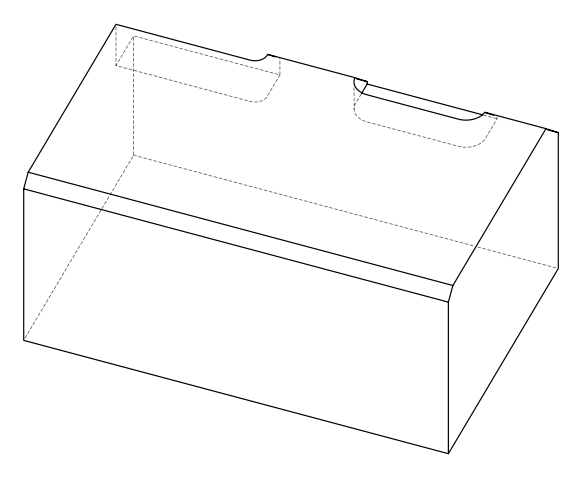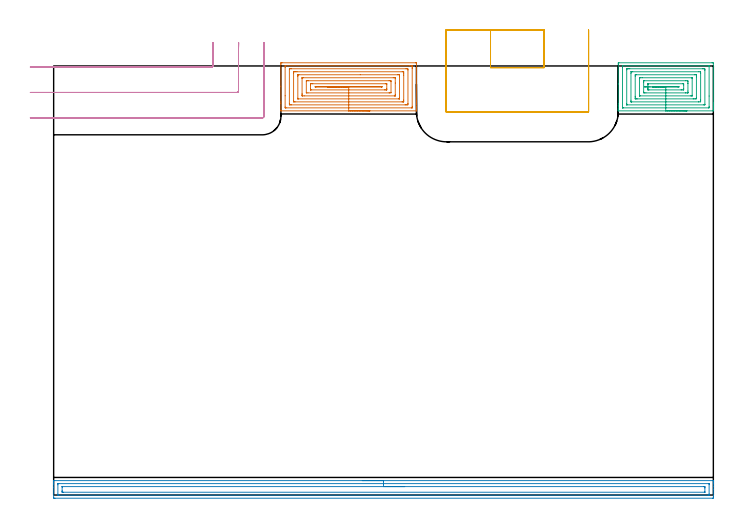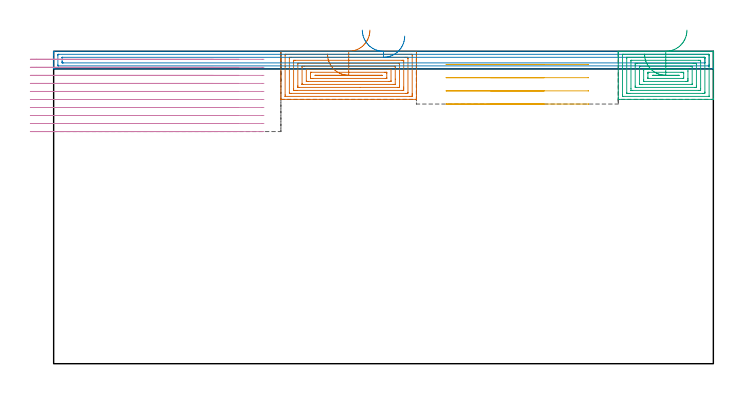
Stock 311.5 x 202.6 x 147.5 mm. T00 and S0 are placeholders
(PLAN: 5 operations, 2 tool changes, 26.6 min)
(1 AREA_MILL | FG_CHAMFER_SURFACE | UGT0205_001 | 4.8 min | 20683 mm3)
(2 AREA_MILL_1 | FG_CHAMFER_SURFACE_1 | UGT0205_001 | 7.71 min | 10735 mm3)
(3 AREA_MILL_2 | FG_CHAMFER_SURFACE_2 | UGT0205_001 | 3.43 min | 13664 mm3)
(4 MILL_CORNER_NOTCH_RECTANGULAR | CORNER_NOTCH_RECTANGULAR | NXT0201_012 | Follow Part, ap 4, ae 75% | 8.12 min | 129452 mm3)
(5 MILL_SLOT | SLOT_PARTIAL_RECTANGULAR | UGT0201_006 | Follow Part, ap 7, ae 75% | 2.5 min | 78626 mm3)
(TOOL UGT0205_001 | Chamfer Mill 20 x 3 x 45 deg. | D20 FL50 Z2)
(TOOL NXT0201_012 | ENDMILL 16mm [2P460-1600-NA 1630] | D16 FL38 Z6)
(TOOL UGT0201_006 | End Mill 28 mm | D28 FL25 Z2)
(OP 1 AREA_MILL)
G17 G21 G94 G90
T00 M6
G54
G17 G0 G90 X149.321 Y181.4 S1061 M3
G43 Z157.5 H0
G94 G1 X149.283 Z156.628 F250.
X149.169 Z155.763
X148.98 Z154.912
X148.718 Z154.08
X148.384 Z153.274
X147.981 Z152.5
X147.512 Z151.764
X146.981 Z151.072
X146.392 Z150.429
X145.749 Z149.839
X145.057 Z149.308
X144.321 Z148.84
X143.547 Z148.437
X142.741 Z148.103
X141.909 Z147.841
X141.057 Z147.652
X140.192 Z147.538
X139.321 Z147.5
X107.386
X107.31 Y181.403 Z147.489
X107.306 Y181.432 Z147.461
X107.3 Y181.643 Z147.255
Y184.88 Z144.018
Y185.6 Z143.294
Y193.017 Z135.879
X107.301 Y203.476 Z125.421
X107.302 Y204.007 Z124.889
X107.306 Y204.091 Z124.805
X107.83 Y204.1 Z124.8
X170.812
X171.083 Y204.096 Z124.802
X171.29 Y204.091 Z124.805
X171.3 Y203.877 Z125.018
X171.301 Y186.092 Z142.803
Y185.6 Z143.294
Y184.797 Z144.102
Y184.706 Z144.193
Y183.24 Z145.659
X171.306 Y182.35 Z146.549
X171.317 Y181.905 Z146.994
X171.331 Y181.613 Z147.285
X171.334 Y181.431 Z147.462
X171.331 Y181.403 Z147.489
X171.255 Y181.4 Z147.5
X139.321
Y182.814 Z146.086
X109.707 Y182.815 Z146.085
X109.604
X109.501 Y182.817 Z146.083
X109.31 Y182.823 Z146.077
X109.307 Y182.918 Z145.982
X109.301 Y183.223 Z145.677
X109.3 Y188.511 Z140.389
Y201.994 Z126.906
X109.304 Y202.582 Z126.318
X109.307 Y202.658 Z126.242
X109.309 Y202.673 Z126.227
X109.331 Y202.679 Z126.221
X109.398 Y202.682 Z126.218
X109.502 Y202.685 Z126.215
X168.151 Y202.686 Z126.214
X168.936 Y202.685 Z126.215
X169.038 Y202.683 Z126.217
X169.14 Y202.679 Z126.221
X169.29 Y202.664 Z126.236
X169.293 Y202.582 Z126.318
X169.298 Y202.319 Z126.581
X169.3 Y201.688 Z127.212
Y201.424 Z127.476
X169.301 Y183.547 Z145.353
X169.299 Y182.918 Z145.982
X169.296 Y182.852 Z146.048
X169.294 Y182.824 Z146.076
X169.243 Y182.821 Z146.079
X169.139 Y182.816 Z146.084
X169.038 Y182.815 Z146.085
X139.321 Y182.814 Z146.086
Y184.228 Z144.672
X112.265 Y184.229 Z144.671
X111.851 Y184.23 Z144.67
X111.378 Y184.234 Z144.666
X111.32 Y184.235 Z144.665
X111.308 Y184.469 Z144.431
X111.302 Y184.627 Z144.273
X111.3 Y184.706 Z144.194
Y200.952 Z127.948
X111.303 Y201.11 Z127.79
X111.308 Y201.215 Z127.685
X111.314 Y201.266 Z127.634
X111.321 Y201.268 Z127.632
X111.378 Y201.27 Z127.63
X111.792 Y201.271 Z127.629
X112.265 Y201.272 Z127.628
X166.376 Y201.271 Z127.629
X166.792 Y201.269 Z127.631
X167.263 Y201.265 Z127.635
X167.297 Y200.794 Z128.106
X167.299 Y200.758 Z128.142
X167.3 Y184.706 Z144.194
X167.299 Y184.67 Z144.23
X167.263 Y184.235 Z144.665
X166.847 Y184.231 Z144.669
X166.376 Y184.229 Z144.671
X165.963 Y184.228 Z144.672
X139.321
Y185.643 Z143.257
X113.997
X113.602 Y185.645 Z143.255
X113.404 Y185.647 Z143.253
X113.315 Y185.649 Z143.251
X113.31 Y185.717 Z143.183
X113.301 Y186.344 Z142.556
Y199.007 Z129.893
X113.305 Y199.747 Z129.153
X113.311 Y199.85 Z129.05
X113.407 Y199.853 Z129.047
X113.617 Y199.855 Z129.045
X114.04 Y199.857 Z129.043
X114.884
X164.602
X165.024 Y199.855 Z129.045
X165.235 Y199.852 Z129.048
X165.28 Y199.851 Z129.049
X165.29 Y199.809 Z129.091
X165.296 Y199.706 Z129.194
X165.299 Y199.007 Z129.893
X165.3 Y198.303 Z130.597
Y186.493 Z142.407
X165.297 Y185.794 Z143.106
X165.291 Y185.69 Z143.21
X165.28 Y185.649 Z143.251
X165.235 Y185.648 Z143.252
X165.024 Y185.645 Z143.255
X164.602 Y185.643 Z143.257
X164.56
X139.321
Y187.057 Z141.843
X115.486
X115.392 Y187.059 Z141.841
X115.335 Y187.061 Z141.839
X115.311 Y187.064 Z141.836
X115.31 Y187.078 Z141.822
X115.304 Y187.215 Z141.685
X115.301 Y187.387 Z141.513
X115.3 Y197.736 Z131.164
X115.303 Y198.113 Z130.787
X115.308 Y198.371 Z130.529
X115.31 Y198.43 Z130.47
X115.378 Y198.436 Z130.464
X115.489 Y198.44 Z130.46
X115.814 Y198.442 Z130.458
X144.771 Y198.443 Z130.457
X162.5
X162.828 Y198.442 Z130.458
X163.156 Y198.439 Z130.461
X163.248 Y198.436 Z130.464
X163.291 Y198.432 Z130.468
X163.293 Y198.398 Z130.502
X163.297 Y198.271 Z130.629
X163.299 Y198.113 Z130.787
X163.3 Y197.637 Z131.263
Y187.387 Z141.513
X163.297 Y187.149 Z141.751
X163.294 Y187.09 Z141.81
X163.291 Y187.066 Z141.834
X163.264 Y187.064 Z141.836
X163.153 Y187.06 Z141.84
X162.828 Y187.058 Z141.842
X139.321 Y187.057 Z141.843
Y188.471 Z140.429
X118.286
X117.588 Y188.473 Z140.427
X117.395 Y188.475 Z140.425
X117.315 Y188.478 Z140.422
X117.31 Y188.504 Z140.396
X117.303 Y188.568 Z140.332
X117.3 Y189.175 Z139.725
Y189.465 Z139.435
Y196.615 Z132.285
X117.305 Y196.905 Z131.995
X117.309 Y196.987 Z131.913
X117.313 Y197.023 Z131.877
X117.327 Y197.024 Z131.876
X117.413 Y197.027 Z131.873
X117.588 Y197.028 Z131.872
X117.776 Y197.029 Z131.871
X160.356
X161.054 Y197.027 Z131.874
X161.248 Y197.024 Z131.876
X161.291 Y197.021 Z131.879
X161.294 Y197.009 Z131.891
X161.299 Y196.973 Z131.927
X161.3 Y194.538 Z134.362
Y188.927 Z139.973
X161.296 Y188.678 Z140.222
X161.291 Y188.513 Z140.387
X161.285 Y188.477 Z140.423
X161.271 Y188.475 Z140.425
X161.229 Y188.473 Z140.427
X161.054 Y188.472 Z140.428
X160.865 Y188.471 Z140.429
X139.321
Y189.885 Z139.015
X120.068 Y189.886 Z139.014
X119.362 Y189.891 Z139.009
X119.311 Y189.892 Z139.008
X119.304 Y190.006 Z138.894
X119.301 Y190.069 Z138.831
X119.3 Y195.493 Z133.407
X119.305 Y195.556 Z133.344
X119.31 Y195.595 Z133.305
X119.322 Y195.608 Z133.292
X119.362 Y195.609 Z133.291
X120.067 Y195.614 Z133.286
X120.249 Y195.615 Z133.285
X158.393 Y195.614 Z133.286
X159.102 Y195.611 Z133.289
X159.28 Y195.608 Z133.292
X159.298 Y195.431 Z133.469
X159.3 Y195.411 Z133.489
X159.299 Y190.049 Z138.851
X159.28 Y189.892 Z139.008
X158.574 Y189.886 Z139.014
X158.393
X139.321 Y189.885 Z139.015
Y191.3 Z137.6
X121.688
X121.363 Y191.302 Z137.598
X121.329 Y191.304 Z137.596
X121.312 Y191.306 Z137.594
X121.309 Y191.328 Z137.572
X121.304 Y191.449 Z137.451
X121.3 Y191.691 Z137.209
X121.301 Y193.644 Z135.256
X121.306 Y194.008 Z134.892
X121.31 Y194.184 Z134.716
X121.477 Y194.194 Z134.706
X122.023 Y194.198 Z134.702
X122.358 Y194.2 Z134.7
X156.619
X156.955 Y194.199 Z134.701
X157.255 Y194.195 Z134.705
X157.284 Y194.194 Z134.706
X157.29 Y194.157 Z134.743
X157.295 Y194.055 Z134.845
X157.3 Y193.851 Z135.049
Y191.856 Z137.044
X157.296 Y191.513 Z137.387
X157.291 Y191.342 Z137.558
X157.289 Y191.306 Z137.594
X157.249 Y191.304 Z137.596
X157.169 Y191.302 Z137.598
X156.619 Y191.3 Z137.6
X156.284
X139.321
Y192.714 Z136.186
X123.833
X123.797 Y192.716 Z136.184
X123.39 Y192.75 Z136.15
X123.763 Y192.784 Z136.116
X123.797 Y192.786 Z136.114
X154.809
X154.845 Y192.784 Z136.116
X155.218 Y192.75 Z136.15
X154.878 Y192.716 Z136.184
X154.845 Y192.714 Z136.186
X139.321
X138.449 Z136.224
X137.584 Z136.338
X136.733 Z136.527
X135.901 Z136.789
X135.095 Z137.123
X134.321 Z137.526
X133.585 Z137.995
X132.893 Z138.526
X132.25 Z139.115
X131.66 Z139.758
X131.129 Z140.451
X130.661 Z141.186
X130.258 Z141.96
X129.924 Z142.766
X129.662 Z143.598
X129.473 Z144.45
X129.359 Z145.315
X129.321 Z146.186
G0 Z157.5
M5
M2
(OP 2 AREA_MILL_1)
G17 G21 G94 G90
T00 M6
G54
G17 G0 G90 X145.75 Y6.8 S1061 M3
G43 Z157.5 H0
G94 G1 X145.788 Z156.628 F250.
X145.902 Z155.764
X146.091 Z154.912
X146.353 Z154.08
X146.687 Z153.274
X147.09 Z152.5
X147.558 Z151.764
X148.09 Z151.072
X148.679 Z150.429
X149.322 Z149.84
X150.014 Z149.308
X150.75 Z148.84
X151.524 Z148.437
X152.33 Z148.103
X153.162 Z147.841
X154.014 Z147.652
X154.878 Z147.538
X155.75 Z147.5
X311.319
X311.49 Y6.797 Z147.488
X311.493 Y6.745 Z147.437
X311.5 Y6.325 Z147.025
Y6.045 Z146.745
Y5.323 Z146.018
Y4.071 Z144.768
Y2.652 Z143.348
Y-0.914 Z139.783
X311.498 Y-1.181 Z139.516
X311.49 Y-1.492 Z139.206
X311.179 Y-1.499 Z139.199
X0.628 Y-1.5 Z139.2
X0.319 Y-1.497 Z139.202
X0.01 Y-1.492 Z139.206
X0. Y-1.179 Z139.518
Y3.541 Z144.236
Y4.962 Z145.658
Y5.323 Z146.018
Y6.045 Z146.745
Y6.325 Z147.025
X0.007 Y6.745 Z147.437
X0.01 Y6.797 Z147.488
X0.181 Y6.8 Z147.5
X155.75
Y5.386 Z146.086
X309.147 Y5.385 Z146.085
X309.272 Y5.383 Z146.083
X309.49 Y5.375 Z146.075
X309.493 Y5.323 Z146.023
X309.499 Y4.909 Z145.609
Y0.454 Z141.154
X309.493 Y-0.023 Z140.677
X309.49 Y-0.069 Z140.631
X309.335 Y-0.079 Z140.621
X309.209 Y-0.085 Z140.615
X309.146 Y-0.086 Z140.614
X309.084
X2.353 Y-0.085 Z140.615
X2.228 Y-0.083 Z140.617
X2.01 Y-0.076 Z140.624
X2.007 Y-0.023 Z140.677
X2.001 Y0.391 Z141.091
Y4.846 Z145.546
X2.007 Y5.323 Z146.023
X2.01 Y5.368 Z146.068
X2.165 Y5.379 Z146.079
X2.291 Y5.385 Z146.085
X2.354 Y5.386 Z146.086
X2.416
X155.75
Y3.972 Z144.672
X306.864 Y3.971 Z144.671
X307.296 Y3.969 Z144.669
X307.439 Y3.967 Z144.667
X307.482 Y3.965 Z144.665
X307.49 Y3.88 Z144.58
X307.495 Y3.745 Z144.445
X307.499 Y3.541 Z144.241
X307.5 Y3.337 Z144.037
X307.499 Y1.556 Z142.256
X307.491 Y1.352 Z142.052
X307.488 Y1.334 Z142.034
X307.483 Y1.332 Z142.032
X307.457 Y1.33 Z142.03
X307.404 Y1.329 Z142.029
X307.296 Y1.328 Z142.028
X4.636 Y1.329 Z142.029
X4.204 Y1.331 Z142.031
X4.061 Y1.333 Z142.033
X4.018 Y1.335 Z142.035
X4.01 Y1.42 Z142.12
X4.005 Y1.555 Z142.255
X4.001 Y1.759 Z142.459
X4. Y1.962 Z142.662
X4.001 Y3.743 Z144.443
X4.009 Y3.948 Z144.648
X4.011 Y3.966 Z144.666
X4.017 Y3.968 Z144.668
X4.043 Y3.97 Z144.67
X4.096 Y3.971 Z144.671
X4.204
X155.75 Y3.972 Z144.672
X156.622 Z144.71
X157.486 Z144.823
X158.338 Z145.012
X159.17 Z145.275
X159.976 Z145.608
X160.75 Z146.011
X161.486 Z146.48
X162.178 Z147.011
X162.821 Z147.6
X163.41 Z148.244
X163.942 Z148.936
X164.41 Z149.672
X164.813 Z150.445
X165.147 Z151.251
X165.409 Z152.083
X165.598 Z152.935
X165.712 Z153.8
X165.75 Z154.672
G0 Z157.5
M5
M2
(OP 3 AREA_MILL_2)
G17 G21 G94 G90
T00 M6
G54
G17 G0 G90 X299.029 Y181.4 S1061 M3
G43 Z157.5 H0
G94 G1 X298.991 Z156.628 F250.
X298.877 Z155.763
X298.688 Z154.912
X298.426 Z154.08
X298.092 Z153.274
X297.689 Z152.5
X297.221 Z151.764
X296.69 Z151.072
X296.1 Z150.429
X295.457 Z149.839
X294.765 Z149.308
X294.029 Z148.84
X293.255 Z148.437
X292.449 Z148.103
X291.617 Z147.841
X290.766 Z147.652
X289.901 Z147.538
X289.029 Z147.5
X266.717
X266.569 Y181.402 Z147.488
X266.568 Y181.459 Z147.432
X266.578 Y181.792 Z147.107
X266.583 Y181.905 Z146.994
X266.594 Y182.35 Z146.549
X266.595 Y182.425 Z146.474
X266.599 Y183.239 Z145.658
Y183.812 Z145.085
Y184.049 Z144.849
Y184.706 Z144.189
X266.6 Y194.091 Z134.806
Y203.476 Z125.421
X266.602 Y203.807 Z125.09
X266.61 Y204.091 Z124.805
X266.894 Y204.099 Z124.799
X310.894 Y204.1 Z124.8
X311.166 Y204.097 Z124.802
X311.49 Y204.092 Z124.806
X311.5 Y203.763 Z125.134
Y185.312 Z143.583
Y184.706 Z144.188
Y184.131 Z144.766
Y183.812 Z145.084
Y183.237 Z145.659
Y182.918 Z145.977
Y182.28 Z146.62
Y181.846 Z147.054
X311.493 Y181.461 Z147.431
X311.49 Y181.402 Z147.488
X311.341 Y181.4 Z147.5
X289.029
Y182.814 Z146.086
X268.949
X268.845 Y182.815 Z146.085
X268.639 Y182.821 Z146.079
X268.606 Y182.826 Z146.074
X268.602 Y182.838 Z146.062
X268.598 Y182.868 Z146.032
X268.6 Y202.037 Z126.863
X268.606 Y202.582 Z126.318
X268.61 Y202.667 Z126.233
X268.622 Y202.679 Z126.221
X268.672 Y202.683 Z126.217
X268.741 Y202.685 Z126.215
X309.213
X309.421 Y202.682 Z126.218
X309.476 Y202.679 Z126.221
X309.49 Y202.669 Z126.231
X309.496 Y202.637 Z126.263
X309.499 Y202.582 Z126.318
X309.5 Y188.407 Z140.493
Y183.421 Z145.479
X309.493 Y182.918 Z145.982
X309.49 Y182.827 Z146.073
X309.317 Y182.818 Z146.082
X309.213 Y182.815 Z146.085
X289.029 Y182.814 Z146.086
Y184.228 Z144.672
X270.734 Y184.229 Z144.671
X270.666 Y184.23 Z144.67
X270.625 Y184.232 Z144.668
X270.61 Y184.234 Z144.666
X270.607 Y184.303 Z144.597
X270.601 Y184.571 Z144.329
X270.6 Y184.706 Z144.194
Y200.794 Z128.106
X270.601 Y200.927 Z127.973
X270.609 Y201.062 Z127.838
X270.624 Y201.265 Z127.635
X270.734 Y201.267 Z127.633
X271.151 Y201.27 Z127.63
X271.626 Y201.271 Z127.629
X272.042 Y201.272 Z127.628
X306.432 Y201.271 Z127.629
X306.849
X307.325 Y201.267 Z127.633
X307.474 Y201.265 Z127.635
X307.49 Y200.97 Z127.93
X307.497 Y200.794 Z128.106
X307.5 Y200.619 Z128.281
X307.499 Y184.531 Z144.369
X307.495 Y184.355 Z144.545
X307.49 Y184.243 Z144.657
X307.442 Y184.235 Z144.665
X307.325 Y184.233 Z144.667
X306.908 Y184.229 Z144.671
X289.029 Y184.228 Z144.672
Y185.643 Z143.257
X272.967
X272.766 Y185.644 Z143.256
X272.666 Y185.646 Z143.254
X272.619 Y185.649 Z143.251
X272.609 Y185.655 Z143.245
X272.607 Y185.674 Z143.226
X272.6 Y186.412 Z142.488
Y199.007 Z129.893
X272.607 Y199.812 Z129.088
X272.622 Y199.851 Z129.049
X272.668 Y199.853 Z129.047
X272.774 Y199.856 Z129.044
X272.986 Y199.857 Z129.043
X273.411
X304.69
X305.487 Y199.85 Z129.05
X305.5 Y199.047 Z129.853
Y199.007 Z129.893
Y186.493 Z142.407
X305.49 Y185.65 Z143.25
X304.647 Y185.643 Z143.257
X304.604
X289.029
Y187.057 Z141.843
X275.526
X275.196 Y187.058 Z141.842
X274.629 Y187.061 Z141.839
X274.616 Y187.063 Z141.837
X274.606 Y187.084 Z141.816
X274.602 Y187.387 Z141.513
X274.6 Y187.984 Z140.916
Y188.281 Z140.619
X274.601 Y197.815 Z131.085
X274.604 Y198.113 Z130.787
X274.61 Y198.41 Z130.49
X274.618 Y198.437 Z130.463
X274.669 Y198.439 Z130.461
X274.756 Y198.441 Z130.459
X274.867 Y198.443 Z130.457
X275.196
X302.533
X302.862 Y198.442 Z130.458
X303.43 Y198.438 Z130.462
X303.475 Y198.436 Z130.464
X303.49 Y198.423 Z130.477
X303.496 Y198.372 Z130.528
X303.499 Y198.113 Z130.787
X303.5 Y197.474 Z131.426
X303.499 Y187.643 Z141.257
X303.496 Y187.387 Z141.513
X303.49 Y187.075 Z141.825
X303.185 Y187.064 Z141.836
X302.862 Y187.06 Z141.84
X302.299 Y187.057 Z141.843
X301.97
X289.029
Y188.471 Z140.429
X276.981 Y188.472 Z140.428
X276.789 Y188.473 Z140.427
X276.642 Y188.476 Z140.424
X276.613 Y188.478 Z140.422
X276.607 Y188.497 Z140.403
X276.604 Y188.522 Z140.378
X276.6 Y188.662 Z140.238
Y196.707 Z132.193
X276.601 Y196.834 Z132.066
X276.605 Y196.936 Z131.964
X276.61 Y197.003 Z131.897
X276.616 Y197.023 Z131.877
X276.631 Y197.024 Z131.876
X276.981 Y197.028 Z131.872
X277.171 Y197.029 Z131.871
X277.873
X301.267
X301.437 Y197.027 Z131.873
X301.478 Y197.024 Z131.876
X301.49 Y197.022 Z131.878
X301.493 Y197.01 Z131.89
X301.497 Y196.973 Z131.927
X301.5 Y196.796 Z132.104
X301.499 Y188.752 Z140.148
X301.496 Y188.61 Z140.29
X301.49 Y188.498 Z140.402
X301.486 Y188.477 Z140.423
X301.471 Y188.475 Z140.425
X301.429 Y188.474 Z140.426
X301.077 Y188.471 Z140.429
X300.888
X289.029
Y189.885 Z139.015
X279.658 Y189.886 Z139.014
X278.945 Y189.889 Z139.011
X278.766 Y189.892 Z139.008
X278.609 Y189.908 Z138.992
X278.604 Y190.069 Z138.831
X278.601 Y190.234 Z138.666
X278.6 Y194.704 Z134.196
X278.604 Y195.431 Z133.469
X278.607 Y195.59 Z133.31
X278.614 Y195.608 Z133.292
X278.63 Y195.61 Z133.29
X278.674 Y195.613 Z133.287
X278.766 Y195.614 Z133.286
X298.4 Y195.615 Z133.285
X299.111 Y195.613 Z133.287
X299.292 Y195.611 Z133.289
X299.466 Y195.608 Z133.292
X299.49 Y195.431 Z133.469
X299.496 Y195.227 Z133.673
X299.5 Y194.538 Z134.362
Y194.33 Z134.57
Y190.755 Z138.145
X299.499 Y190.069 Z138.831
X299.497 Y189.965 Z138.935
X299.493 Y189.913 Z138.987
X299.49 Y189.893 Z139.007
X299.47 Y189.891 Z139.009
X299.292 Y189.888 Z139.012
X298.583 Y189.885 Z139.015
X298.4
X289.029
Y191.3 Z137.6
X281.106
X280.723 Y191.302 Z137.598
X280.645 Y191.304 Z137.596
X280.616 Y191.306 Z137.594
X280.61 Y191.34 Z137.56
X280.606 Y191.433 Z137.467
X280.6 Y191.807 Z137.093
Y191.856 Z137.044
Y193.644 Z135.256
X280.604 Y194.066 Z134.834
X280.608 Y194.171 Z134.729
X280.61 Y194.192 Z134.708
X280.636 Y194.194 Z134.706
X280.702 Y194.197 Z134.703
X280.888 Y194.2 Z134.7
X296.952
X297.352 Y194.197 Z134.703
X297.424 Y194.194 Z134.706
X297.49 Y194.189 Z134.711
X297.493 Y194.086 Z134.814
X297.5 Y193.651 Z135.249
Y191.864 Z137.036
X297.493 Y191.413 Z137.487
X297.49 Y191.309 Z137.591
X297.356 Y191.305 Z137.595
X297.169 Y191.302 Z137.598
X296.615 Y191.3 Z137.6
X296.278
X289.029
Y192.714 Z136.186
X283.264
X283.228
X282.715 Y192.75 Z136.15
X283.192 Y192.786 Z136.114
X294.83
X295.376 Y192.75 Z136.15
X294.866 Y192.714 Z136.186
X294.83
X289.029
X288.158 Z136.224
X287.293 Z136.338
X286.441 Z136.527
X285.609 Z136.789
X284.803 Z137.123
X284.029 Z137.526
X283.293 Z137.995
X282.601 Z138.526
X281.958 Z139.115
X281.369 Z139.758
X280.838 Z140.451
X280.369 Z141.186
X279.966 Z141.96
X279.632 Z142.766
X279.37 Z143.598
X279.181 Z144.45
X279.067 Z145.315
X279.029 Z146.186
G0 Z157.5
M5
M2
(OP 4 MILL_CORNER_NOTCH_RECTANGULAR)
G17 G21 G94 G90
T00 M6
G54
G17 G0 G90 X-11. Y202.1 S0 M3
G43 Z157.5 H1
Z143.71
G94 G1 X-8. F250.
X74.504 F500.
G3 X75.3 Y202.896 R0.8
G1 Y210.346
G2 X75.301 Y210.6 R24.
G1 X75.333 Y213.6 F250.
G0 Z157.5
X-11. Y190.1
Z143.71
G1 X-8.
X86.504 F500.
G3 X87.3 Y190.896 R0.8
G1 Y210.346
G2 X87.303 Y210.6 R12.
G1 X87.366 Y213.599 F250.
G0 Z157.5
X-11. Y178.1
Z143.71
G1 X-8.
X98.5 F500.
G3 X99.3 Y178.9 R0.8
G1 Y210.346
Y213.346 F250.
G0 Z157.5
X-11. Y202.1
Z139.92
G1 X-8.
X74.504 F500.
G3 X75.3 Y202.896 R0.8
G1 Y210.346
G2 X75.301 Y210.6 R24.
G1 X75.333 Y213.6 F250.
G0 Z157.5
X-11. Y190.1
Z139.92
G1 X-8.
X86.504 F500.
G3 X87.3 Y190.896 R0.8
G1 Y210.346
G2 X87.303 Y210.6 R12.
G1 X87.366 Y213.599 F250.
G0 Z157.5
X-11. Y178.1
Z139.92
G1 X-8.
X98.5 F500.
G3 X99.3 Y178.9 R0.8
G1 Y210.346
Y213.346 F250.
G0 Z157.5
X-11. Y202.1
Z136.13
G1 X-8.
X74.504 F500.
G3 X75.3 Y202.896 R0.8
G1 Y210.346
G2 X75.301 Y210.6 R24.
G1 X75.333 Y213.6 F250.
G0 Z157.5
X-11. Y190.1
Z136.13
G1 X-8.
X86.504 F500.
G3 X87.3 Y190.896 R0.8
G1 Y210.346
G2 X87.303 Y210.6 R12.
G1 X87.366 Y213.599 F250.
G0 Z157.5
X-11. Y178.1
Z136.13
G1 X-8.
X98.5 F500.
G3 X99.3 Y178.9 R0.8
G1 Y210.346
Y213.346 F250.
G0 Z157.5
X-11. Y202.1
Z132.34
G1 X-8.
X74.504 F500.
G3 X75.3 Y202.896 R0.8
G1 Y210.547
Y210.6
X75.307 Y213.6 F250.
G0 Z157.5
X-11. Y190.1
Z132.34
G1 X-8.
X86.504 F500.
G3 X87.3 Y190.896 R0.8
G1 Y210.547
Y210.6
X87.313 Y213.6 F250.
G0 Z157.5
X-11. Y178.1
Z132.34
G1 X-8.
X98.5 F500.
G3 X99.3 Y178.9 R0.8
G1 Y210.547
Y213.547 F250.
G0 Z157.5
X-11. Y202.1
Z128.55
G1 X-8.
X74.504 F500.
G3 X75.3 Y202.896 R0.8
G1 Y210.6
Y213.6 F250.
G0 Z157.5
X-11. Y190.1
Z128.55
G1 X-8.
X86.504 F500.
G3 X87.3 Y190.896 R0.8
G1 Y210.6
Y213.6 F250.
G0 Z157.5
X-11. Y178.1
Z128.55
G1 X-8.
X98.5 F500.
G3 X99.3 Y178.9 R0.8
G1 Y210.6
Y213.6 F250.
G0 Z157.5
X-11. Y202.1
Z124.76
G1 X-8.
X74.504 F500.
G3 X75.3 Y202.896 R0.8
G1 Y210.6
Y213.6 F250.
G0 Z157.5
X-11. Y190.1
Z124.76
G1 X-8.
X86.504 F500.
G3 X87.3 Y190.896 R0.8
G1 Y210.6
Y213.6 F250.
G0 Z157.5
X-11. Y178.1
Z124.76
G1 X-8.
X98.5 F500.
G3 X99.3 Y178.9 R0.8
G1 Y210.6
Y213.6 F250.
G0 Z157.5
X-11. Y202.1
Z120.97
G1 X-8.
X74.504 F500.
G3 X75.3 Y202.896 R0.8
G1 Y210.6
Y213.6 F250.
G0 Z157.5
X-11. Y190.1
Z120.97
G1 X-8.
X86.504 F500.
G3 X87.3 Y190.896 R0.8
G1 Y210.6
Y213.6 F250.
G0 Z157.5
X-11. Y178.1
Z120.97
G1 X-8.
X98.5 F500.
G3 X99.3 Y178.9 R0.8
G1 Y210.6
Y213.6 F250.
G0 Z157.5
X-11. Y202.1
Z117.18
G1 X-8.
X74.504 F500.
G3 X75.3 Y202.896 R0.8
G1 Y210.6
Y213.6 F250.
G0 Z157.5
X-11. Y190.1
Z117.18
G1 X-8.
X86.504 F500.
G3 X87.3 Y190.896 R0.8
G1 Y210.6
Y213.6 F250.
G0 Z157.5
X-11. Y178.1
Z117.18
G1 X-8.
X98.5 F500.
G3 X99.3 Y178.9 R0.8
G1 Y210.6
Y213.6 F250.
G0 Z157.5
X-11. Y202.1
Z113.39
G1 X-8.
X74.504 F500.
G3 X75.3 Y202.896 R0.8
G1 Y210.6
Y213.6 F250.
G0 Z157.5
X-11. Y190.1
Z113.39
G1 X-8.
X86.504 F500.
G3 X87.3 Y190.896 R0.8
G1 Y210.6
Y213.6 F250.
G0 Z157.5
X-11. Y178.1
Z113.39
G1 X-8.
X98.5 F500.
G3 X99.3 Y178.9 R0.8
G1 Y210.6
Y213.6 F250.
G0 Z157.5
X-11. Y202.1
Z109.6
G1 X-8.
X74.504 F500.
G3 X75.3 Y202.896 R0.8
G1 Y210.6
Y213.6 F250.
G0 Z157.5
X-11. Y190.1
Z109.6
G1 X-8.
X86.504 F500.
G3 X87.3 Y190.896 R0.8
G1 Y210.6
Y213.6 F250.
G0 Z157.5
X-11. Y178.1
Z109.6
G1 X-8.
X98.5 F500.
G3 X99.3 Y178.9 R0.8
G1 Y210.6
Y213.6 F250.
G0 Z157.5
M5
M2
(OP 5 MILL_SLOT)
G17 G21 G94 G90
T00 M6
G54
G17 G0 G90 X206.3 Y219.6 S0 M3
G43 Z157.5 H0
Z141.275
G94 G1 Y216.6 F250.
Y201.8 F500.
X231.6
Y216.6
Y219.6 F250.
X185.3
Y216.6
Y181. F500.
G3 X185.5 Y180.8 R0.2
G1 X252.4
G3 X252.6 Y181. R0.2
G1 Y216.6
Y219.6 F250.
G0 X206.3 Z135.05
G1 Y216.6
Y201.8 F500.
X231.6
Y216.6
Y219.6 F250.
X185.3
Y216.6
Y181. F500.
G3 X185.5 Y180.8 R0.2
G1 X252.4
G3 X252.6 Y181. R0.2
G1 Y216.6
Y219.6 F250.
G0 X206.3 Z128.825
G1 Y216.6
Y201.8 F500.
X231.6
Y216.6
Y219.6 F250.
X185.3
Y216.6
Y181. F500.
G3 X185.5 Y180.8 R0.2
G1 X252.4
G3 X252.6 Y181. R0.2
G1 Y216.6
Y219.6 F250.
G0 X206.3 Z122.6
G1 Y216.6
Y201.8 F500.
X231.6
Y216.6
Y219.6 F250.
X185.3
Y216.6
Y181. F500.
G3 X185.5 Y180.8 R0.2
G1 X252.4
G3 X252.6 Y181. R0.2
G1 Y216.6
Y219.6 F250.
G0 Z157.5
M5
M2
